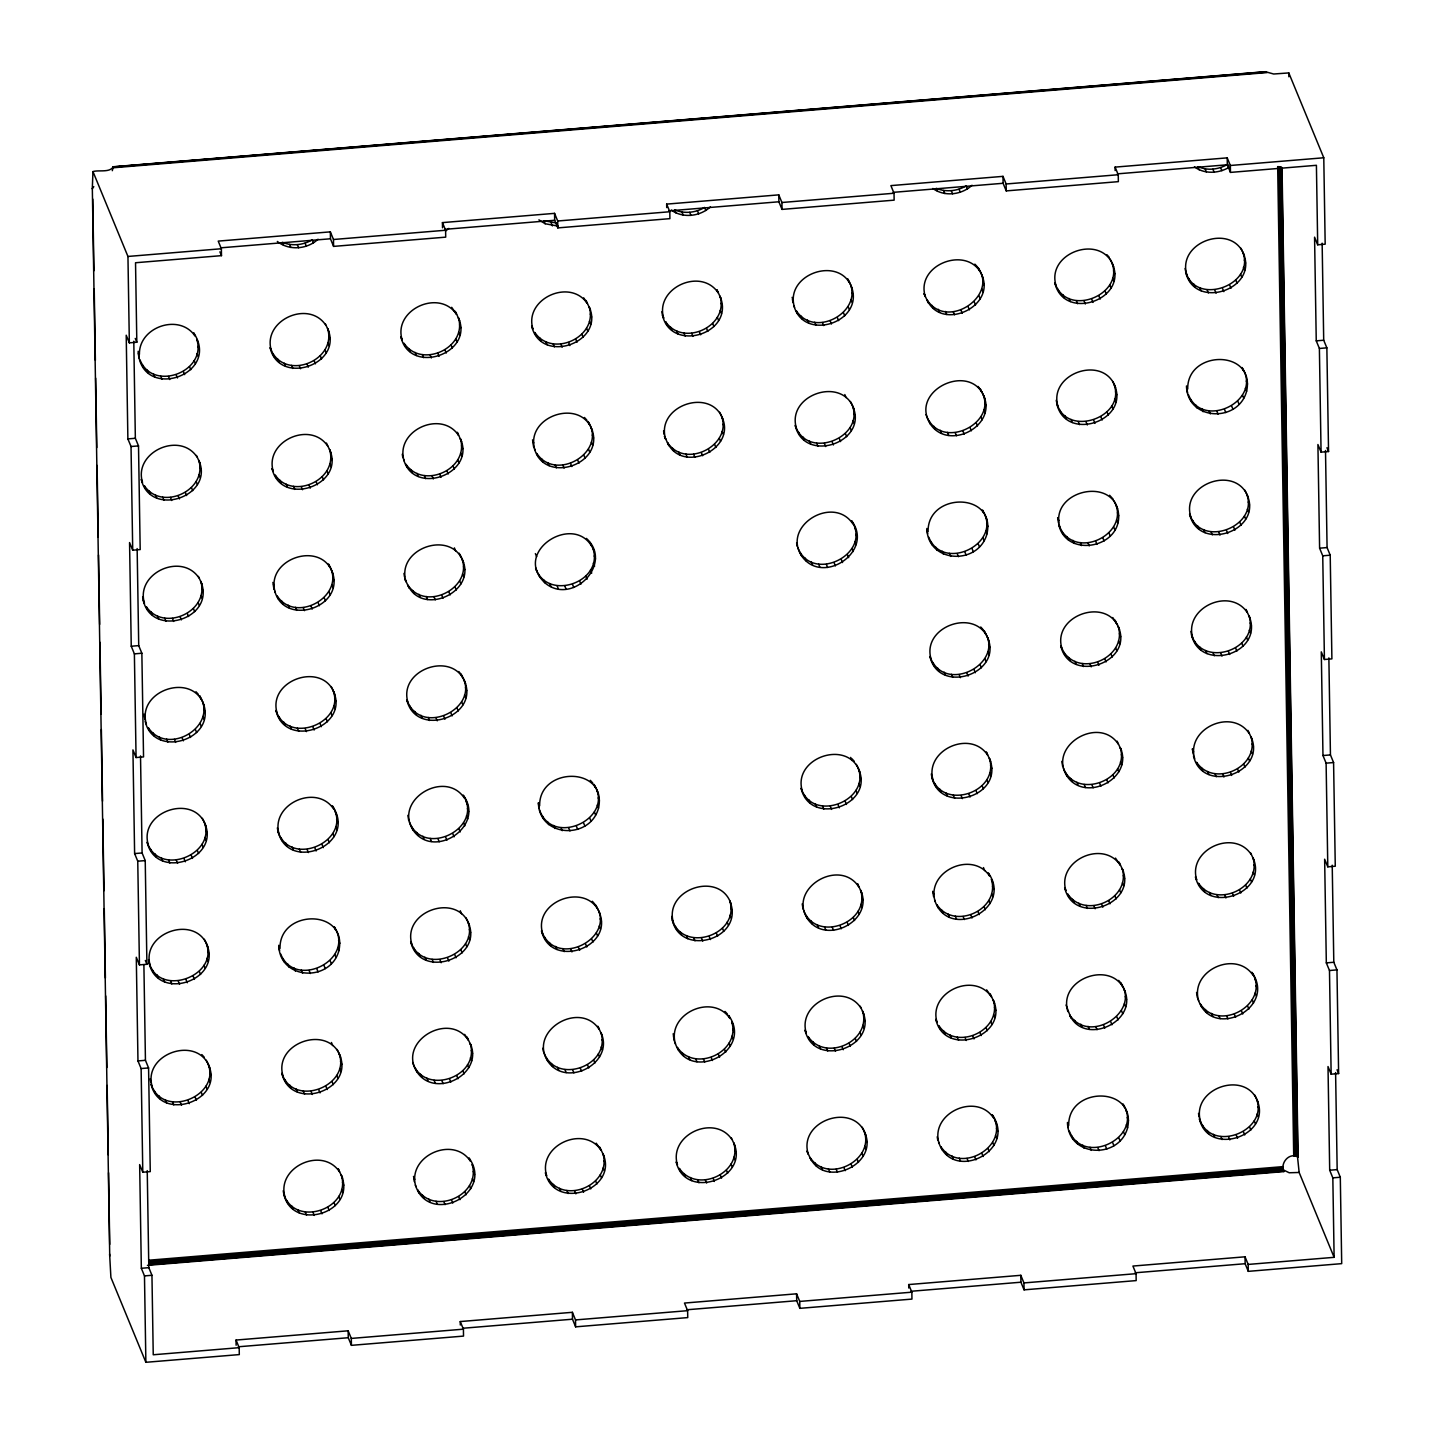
<?xml version="1.0" encoding="UTF-8"?>
<svg xmlns="http://www.w3.org/2000/svg" width="1434" height="1434" viewBox="0 0 1434 1434"><rect width="100%" height="100%" fill="white"/><g stroke="black" fill="none" stroke-linecap="round" stroke-linejoin="round"><path stroke-width="1.5" d="M109.611 1254.051L110.902 1277.425L145.874 1362.3L239.299 1354.592L239.191 1347.673L236.054 1340.055L348.157 1330.806L351.294 1338.424L351.42 1345.343L463.523 1336.094L463.415 1329.175L460.26 1321.556L572.381 1312.307L575.518 1319.925L575.626 1326.844L687.746 1317.595L687.621 1310.676L684.484 1303.058L796.587 1293.809L799.742 1301.427L799.849 1308.346L911.952 1299.096L911.845 1292.177L908.708 1284.559L1020.811 1275.31L1023.948 1282.928L1024.073 1289.847L1136.176 1280.598L1136.069 1273.679L1132.914 1266.061L1245.035 1256.811L1248.172 1264.429L1248.279 1271.349L1341.704 1263.641L1340.306 1177.242L1337.169 1169.606L1335.592 1072.56M112.3 170.7L113.286 166.756L1265.362 71.7L1273.679 74.012L1288.79 72.919L1323.779 157.776L1325.177 244.174L1317.703 244.802L1314.566 237.166L1316.251 340.844L1319.388 348.462L1321.072 452.14L1328.547 451.531L1326.862 347.853L1323.707 340.234L1322.148 243.171M139.421 354.359C138.74 326.916 179.322 312.935 194.97 335.932L193.715 332.885C221.41 375.134 141.052 402.058 138.166 351.312M146.429 724.295C135.907 690.632 192.783 671.237 203.951 705.223C214.777 740.769 153.599 758.407 145.175 721.248M140.066 359.988C152.631 392.199 207.159 371.998 196.816 339.32L198.071 342.368M145.605 488.815L144.35 485.767C161.701 511.687 208.055 490.356 198.77 460.26C214.939 496.289 150.14 518.499 141.249 479.332L142.504 482.398C133.237 452.302 179.591 430.971 196.942 456.89M147.559 609.773L146.304 606.707C163.655 632.627 210.009 611.296 200.742 581.218C216.946 620.008 147.863 639.689 142.647 596.759M149.53 730.713L148.276 727.665C167.563 756.901 219.259 726.106 199.613 695.741L200.868 698.806M204.668 823.116C220.818 859.253 156.019 881.211 147.146 842.206C159.246 879.239 221.571 852.298 202.337 818.312M148.527 959.615C155.571 1000.717 224.708 975.335 204.309 939.252M149.1 963.146C157.973 1002.169 222.772 980.193 206.621 944.074M208.575 1065.032C224.744 1101.151 159.945 1123.109 151.054 1084.104C163.171 1121.155 225.496 1094.214 206.263 1060.21M275.274 592.547C264.734 558.884 321.628 539.489 332.796 573.475C343.533 607.962 284.434 626.694 274.79 591.113M273.177 354.019C290.528 379.938 336.882 358.608 327.615 328.511C343.766 364.648 278.967 386.606 270.094 347.602L274.432 357.066M276.403 478.024L275.149 474.977C292.482 500.896 338.854 479.565 329.569 449.469C345.719 485.499 280.939 507.708 272.048 468.542L273.302 471.607C264.017 441.511 310.389 420.18 327.741 446.099M280.024 948.34C279.218 908.941 347.87 908.403 338.908 950.634C330.412 982.523 279.594 980.247 278.752 945.293M278.357 598.964L277.103 595.917C296.408 625.152 348.086 594.375 328.44 564.01L329.695 567.057M333.495 691.385C349.645 727.504 284.846 749.462 275.973 710.457C288.091 747.49 350.416 720.567 331.164 686.563M277.927 831.397C290.564 869.434 354.144 839.966 332.365 805.908C359.342 845.54 284.434 875.188 277.371 827.866M280.67 953.969C294.83 990.016 355.686 959.902 334.319 926.866L335.574 929.913M339.374 1054.241C355.524 1090.36 290.743 1112.318 281.853 1073.313C293.97 1110.346 356.295 1083.423 337.062 1049.419M283.824 1194.271C294.992 1228.257 351.868 1208.862 341.346 1175.181C357.532 1214.204 288.449 1233.419 283.251 1190.722M405.23 346.275L403.976 343.228C421.327 369.147 467.681 347.817 458.396 317.721C474.564 353.75 409.765 375.959 400.875 336.811L402.129 339.858C392.862 309.762 439.216 288.431 456.568 314.351L451.674 307.306M407.202 467.233L405.93 464.186C423.281 490.105 469.653 468.775 460.368 438.679C476.357 473.632 413.799 496.863 403.617 459.364M462.322 559.636C477.397 591.597 422.51 616.961 407.901 585.126C426.561 613.573 477.343 585.144 460.009 554.815M464.293 680.594C480.444 716.713 415.645 738.671 406.772 699.667C421.004 739.908 486.897 705.026 458.772 671.506M415.86 1186.527C406.593 1156.431 452.947 1135.101 470.298 1161.02L469.043 1157.973C494.658 1193.948 428.587 1226.679 415.376 1185.076M409.497 822.22C423.675 858.285 484.513 828.153 463.146 795.117C486.144 825.643 433.982 860.723 413.082 830.089C393.436 799.724 445.114 768.929 464.419 798.164M468.201 922.492C484.369 958.611 419.57 980.587 410.68 941.564C422.797 978.615 485.122 951.674 465.889 917.67M534.9 450.007C524.36 416.344 581.254 396.949 592.421 430.935C603.158 465.441 544.06 484.154 534.416 448.573M412.651 1062.522C423.819 1096.508 480.713 1077.113 470.173 1043.45C484.208 1073.905 435.165 1099.43 417.007 1071.987C397.343 1041.622 449.039 1010.827 468.326 1040.08L464.652 1034.362M594.375 551.893C578.798 509.482 510.791 550.369 544.795 582.724C572.023 606.403 614.057 563.401 586.398 538.413M418.961 1192.945L417.706 1189.897C435.058 1215.817 481.412 1194.486 472.127 1164.39L473.381 1167.437M536.029 335.484L534.774 332.437C552.126 358.357 598.48 337.026 589.195 306.93C605.345 342.959 540.564 365.168 531.673 326.02L532.928 329.067C523.643 298.971 570.015 277.64 587.366 303.56L583.674 297.842M539.65 805.8C538.843 766.401 607.496 765.864 598.534 808.113C590.037 839.983 539.22 837.707 538.377 802.753L539.238 808.059M537.983 456.442L536.728 453.395C556.034 482.631 607.711 451.835 588.065 421.471L589.32 424.518M536.854 570.965L535.599 567.918C546.766 601.904 603.66 582.509 593.12 548.846M539.525 809.816C552.144 847.852 615.742 818.384 593.945 784.326L595.2 787.374M599 911.701C615.15 947.82 550.369 969.778 541.478 930.774C556.338 972.127 623.432 934.197 592.278 901.269M544.221 1053.327C556.786 1085.538 611.296 1065.337 600.971 1032.659C615.007 1063.114 565.964 1088.639 547.788 1061.196C528.142 1030.831 579.82 1000.036 599.125 1029.271L597.87 1026.224L602.226 1035.707M549.76 1182.154L548.505 1179.106C565.838 1205.026 612.21 1183.695 602.925 1153.599C619.076 1189.628 554.295 1211.838 545.404 1172.671L546.659 1175.737C537.374 1145.641 583.746 1124.31 601.097 1150.229L596.203 1143.185M666.828 324.693L665.555 321.646C682.907 347.566 729.279 326.235 719.993 296.139C736.216 334.947 667.115 354.61 661.899 311.68M721.947 417.097C737.022 449.057 682.136 474.421 667.527 442.586C686.187 471.033 736.968 442.604 719.635 412.275M675.486 1043.988C666.218 1013.892 712.573 992.561 729.924 1018.481L728.669 1015.433C754.284 1051.409 688.212 1084.14 675.002 1042.536M794.526 307.485C783.986 273.804 840.88 254.41 852.047 288.395C862.784 322.901 803.703 341.633 794.042 306.034M672.277 919.983C683.444 953.969 740.338 934.574 729.798 900.911C745.985 939.915 676.902 959.149 671.704 916.451M678.587 1050.405L677.332 1047.358C694.683 1073.277 741.037 1051.947 731.752 1021.868L733.007 1024.916M680.558 1171.363L679.286 1168.316C696.637 1194.235 743.009 1172.904 733.724 1142.808C749.874 1178.838 685.076 1201.047 676.203 1161.881L677.457 1164.946C668.172 1134.85 714.526 1113.519 731.878 1139.438M797.609 313.903L796.354 310.855C815.659 340.091 867.337 309.296 847.691 278.931L848.946 281.978M852.746 406.306C868.896 442.425 804.098 464.401 795.225 425.378C807.342 462.429 869.667 435.488 850.434 401.484M797.967 547.931C812.128 583.996 872.983 553.865 851.617 520.829C874.615 551.355 822.435 586.434 801.534 555.8C781.889 525.436 833.566 494.658 852.871 523.894M858.625 769.162C874.776 805.281 809.995 827.257 801.104 788.234C813.221 825.285 875.547 798.344 856.313 764.34M803.847 910.805C816.412 942.998 870.922 922.797 860.597 890.12C874.632 920.574 825.59 946.099 807.414 918.656C787.768 888.291 839.446 857.514 858.751 886.75L857.496 883.702L861.852 893.167M809.385 1039.614L808.131 1036.567C825.482 1062.486 871.836 1041.156 862.551 1011.06C878.701 1047.089 813.92 1069.298 805.03 1030.15L806.284 1033.197C796.999 1003.101 843.371 981.77 860.723 1007.69M928.103 531.53C927.314 492.131 995.967 491.575 986.986 533.824C978.508 565.713 927.673 563.437 926.848 528.465M864.523 1132.018C879.58 1163.978 824.693 1189.342 810.085 1157.525C828.744 1185.954 879.526 1157.543 862.192 1127.214M981.573 274.557C996.648 306.517 941.762 331.881 927.153 300.065C948.179 332.204 1003.352 292.411 974.851 264.143M926.023 414.587C940.256 454.847 1006.148 419.947 978.024 386.427M984.799 398.562C972.162 360.543 908.582 390.012 930.361 424.07C948.537 451.495 997.58 425.97 983.545 395.515M935.129 901.448C925.844 871.37 972.198 850.039 989.55 875.959L988.295 872.912C1013.91 908.887 947.838 941.6 934.645 900.014M928.748 537.141C942.927 573.206 1003.782 543.074 982.415 510.038L983.67 513.103M987.47 637.413C1003.621 673.55 938.822 695.508 929.949 656.503C944.791 697.838 1011.902 659.927 980.731 626.999M931.903 777.443C943.07 811.429 999.964 792.034 989.424 758.371C1005.61 797.394 936.527 816.609 931.329 773.912M938.212 907.865L936.958 904.818C954.309 930.738 1000.663 909.407 991.378 879.329L992.651 882.376M940.184 1028.823L938.911 1025.776C956.263 1051.696 1002.635 1030.365 993.35 1000.269C1009.5 1036.298 944.701 1058.507 935.828 1019.359L937.083 1022.406C927.798 992.31 974.152 970.979 991.503 996.899L986.628 989.854M1060.031 527.802C1048.218 489.908 1116.71 474.762 1118.681 515.792C1119.703 548.487 1066.287 557.88 1058.776 524.754L1063.132 534.219M942.138 1149.781L940.883 1146.734C960.188 1175.97 1011.866 1145.174 992.22 1114.81C1017.71 1150.767 951.871 1183.534 938.553 1141.912M1112.372 263.766C1128.522 299.903 1063.741 321.861 1054.85 282.839C1066.968 319.89 1129.293 292.948 1110.059 258.962M1056.249 400.265C1062.935 440.274 1130.351 417.491 1112.784 381.516M1056.804 403.796C1065.695 442.819 1130.494 420.843 1114.326 384.724M1061.859 531.172C1080.537 559.618 1131.301 531.189 1113.967 500.86M1063.831 652.129C1081.182 678.049 1127.536 656.718 1118.251 626.622C1134.402 662.759 1069.621 684.717 1060.73 645.712L1065.086 655.177M1068.706 1125.493C1067.918 1086.094 1136.553 1085.556 1127.59 1127.805C1119.094 1159.676 1068.276 1157.399 1067.452 1122.446M1063.472 768.266C1076.038 800.459 1130.548 780.257 1120.223 747.58C1134.258 778.035 1085.215 803.56 1067.039 776.135C1047.394 745.77 1099.089 714.974 1118.377 744.21M1069.011 897.075L1067.756 894.027C1085.108 919.947 1131.462 898.616 1122.177 868.538C1138.327 904.549 1073.546 926.776 1064.655 887.61L1065.91 890.657C1056.643 860.579 1102.997 839.248 1120.348 865.168L1115.455 858.106M1187.728 388.99C1186.94 349.591 1255.592 349.036 1246.612 391.285C1238.134 423.173 1187.298 420.897 1186.474 385.943M1124.148 989.478C1139.205 1021.438 1084.319 1046.802 1069.71 1014.985C1090.055 1046.193 1144.386 1009.357 1118.628 980.39M1069.352 1131.121C1083.53 1167.168 1144.368 1137.054 1123.001 1104.019L1124.256 1107.066M1185.076 268.517C1192.12 309.619 1261.257 284.237 1240.84 248.154M1185.649 272.048C1194.522 311.07 1259.321 289.112 1243.17 252.976M1194.755 758.909C1185.47 728.831 1231.824 707.5 1249.175 733.419L1247.921 730.372M1188.374 394.619C1202.552 430.666 1263.408 400.534 1242.041 367.516L1243.296 370.564M1247.096 494.891C1263.246 531.01 1198.448 552.968 1189.575 513.964C1201.674 550.997 1263.999 524.073 1244.766 490.069M1191.529 634.904C1202.696 668.889 1259.59 649.512 1249.05 615.831C1265.236 654.854 1196.153 674.07 1190.955 631.372M1197.838 765.344L1196.583 762.279C1213.935 788.198 1260.289 766.867 1251.004 736.789C1267.172 772.801 1202.373 795.028 1193.482 755.861M1199.81 886.284L1198.537 883.236C1215.889 909.156 1262.261 887.825 1252.975 857.747C1269.126 893.758 1204.327 915.985 1195.454 876.819L1196.709 879.867C1187.424 849.788 1233.796 828.44 1251.129 854.377M1201.764 1007.242L1200.509 1004.194C1219.814 1033.43 1271.492 1002.635 1251.846 972.27C1277.336 1008.227 1211.497 1041.012 1198.179 999.373M1256.901 1099.645C1273.051 1135.764 1208.253 1157.74 1199.38 1118.717C1211.479 1155.768 1273.804 1128.827 1254.571 1094.823M93.802 186.635L92.296 188.75L92.959 171.578C98.731 169.75 109.665 172.958 113.286 166.756M277.318 241.45C289.094 250.878 307.288 249.426 318.061 239.191M445.813 230.838L448.86 228.4M671.273 210.045C682.871 218.595 700.168 216.498 710.457 206.819M932.853 188.463C944.45 197.014 961.748 194.916 972.037 185.237M283.591 245.339L282.319 242.274C292.016 246.361 303.255 245.16 312.218 239.819L313.472 242.866M675.97 212.949L674.715 209.902C684.394 213.989 695.651 212.788 704.596 207.446L705.869 210.493M937.549 191.367L936.294 188.32C945.992 192.389 957.231 191.206 966.193 185.864L967.448 188.912M1199.702 167.276C1208.88 170.897 1219.384 169.158 1227.773 164.265L1229.046 167.33C1218.631 173.568 1204.452 174.321 1194.45 166.882M113.411 166.9L1265.72 71.825M112.838 167.169L1266.294 72.13M112.945 167.796L1267.118 72.578M1317.703 244.802L1316.412 165.304L1230.462 172.403L1230.354 165.484L1227.217 157.865L1115.096 167.115L1118.251 174.733L1118.359 181.652L1006.238 190.901L1006.13 183.982L1002.993 176.364L890.89 185.613L894.027 193.249L894.135 200.151L782.032 209.4L781.924 202.499L778.77 194.863L666.667 204.112L669.803 211.748L669.911 218.649L557.808 227.898L557.701 220.997L554.564 213.361L442.443 222.611L445.598 230.247L445.705 237.148L333.584 246.397L333.477 239.496L330.34 231.86L218.219 241.109L221.374 248.745L221.481 255.646L135.531 262.745L136.822 342.224L129.347 342.851L126.21 335.215L127.877 438.894L131.032 446.512L132.717 550.19L140.191 549.581L138.506 445.902L135.352 438.284L133.792 341.22M220.531 247.849L330.447 238.779L333.584 246.397M444.755 229.35L554.671 220.28L557.808 227.898M668.979 210.852L778.877 201.782L782.032 209.4M893.185 192.353L1003.101 183.283L1006.238 190.901M1117.409 173.855L1227.325 164.785L1230.462 172.403M92.959 171.578L127.949 256.453L221.374 248.745M333.477 239.496L445.598 230.247M557.701 220.997L669.803 211.748M781.924 202.499L894.027 193.249M1006.13 183.982L1118.251 174.733M1230.354 165.484L1323.779 157.776M127.877 438.894L135.352 438.284M1316.251 340.844L1323.707 340.234M131.032 446.512L138.506 445.902M1319.388 348.462L1326.862 347.853M132.717 550.19L129.562 542.572L131.247 646.232L138.722 645.623L141.858 653.241L143.543 756.919L136.069 757.546L132.932 749.91L134.617 853.588L137.754 861.207L139.439 964.885L146.913 964.275L145.228 860.597L142.091 852.961L140.514 755.915M1321.072 452.14L1317.918 444.522L1319.603 548.182L1327.077 547.573L1330.214 555.191L1331.899 658.869L1324.424 659.497L1321.288 651.861L1322.973 755.539L1326.109 763.157L1327.794 866.835L1335.269 866.226L1333.584 762.547L1330.447 754.911L1328.87 657.865M131.247 646.232L134.384 653.868L141.858 653.241M1319.603 548.182L1322.74 555.818L1330.214 555.191M134.617 853.588L142.091 852.961M1322.973 755.539L1330.447 754.911M137.754 861.207L145.228 860.597M1326.109 763.157L1333.584 762.547M139.439 964.885L136.284 957.267L137.969 1060.927L145.443 1060.318L148.58 1067.936L150.265 1171.614L142.791 1172.223L139.654 1164.605L141.339 1268.283L144.475 1275.901L145.874 1362.3M1327.794 866.835L1324.64 859.217L1326.325 962.877L1333.799 962.268L1336.954 969.886L1338.621 1073.564L1331.146 1074.174L1328.009 1066.555L1329.694 1170.234L1332.831 1177.852L1334.122 1257.331L1248.172 1264.429M137.969 1060.927L141.124 1068.563L148.58 1067.936M1326.325 962.877L1329.479 970.513L1336.954 969.886M1282.032 167.796L1298.075 1157.095C1289.56 1151.896 1279.791 1162.938 1283.896 1171.596L147.433 1265.362M148.993 1260.199L1283.215 1166.613M149.028 1261.149L1283.251 1167.563M149.1 1262.135L1283.322 1168.549M149.208 1263.085L1283.43 1169.517M149.351 1263.963L1283.573 1170.377M149.512 1264.68L1283.735 1171.094M1334.122 1257.331L1299.15 1172.474L1289.202 1172.761L1283.179 1169.839L1283.896 1171.596M141.339 1268.283L148.813 1267.656L151.95 1275.292L153.241 1354.771L239.191 1347.673M1329.694 1170.234L1337.169 1169.606M144.475 1275.901L151.95 1275.292M1332.831 1177.852L1340.306 1177.242M238.367 1346.777L348.265 1337.725L351.42 1345.343M462.573 1328.278L572.489 1319.208L575.626 1326.844M686.796 1309.78L796.712 1300.71L799.849 1308.346M911.02 1291.281L1020.918 1282.211L1024.073 1289.847M1135.226 1272.783L1245.142 1263.713L1248.279 1271.349M351.294 1338.424L463.415 1329.175M575.518 1319.925L687.621 1310.676M799.742 1301.427L911.845 1292.177M1023.948 1282.928L1136.069 1273.679M558.238 226.142L545.171 223.74L543.916 220.693L556.984 223.095M854.001 409.353C842.833 375.367 785.94 394.762 796.479 428.425M538.915 219.868L545.171 223.74M859.88 772.209C848.713 738.223 791.837 757.618 802.359 791.281M463.576 562.684C452.409 528.698 395.533 548.093 406.055 581.756L404.8 578.709L409.156 588.173M469.474 925.539C458.306 891.554 401.412 910.948 411.952 944.612M340.629 1057.288C329.462 1023.302 272.585 1042.697 283.107 1076.36M1106.851 254.678L1109.271 257.349M982.828 277.604C971.66 243.619 914.784 263.014 925.306 296.695L924.052 293.629L928.407 303.112M1109.575 495.25L1113.196 499.247M1112.748 617.534L1117.48 625.027M1119.506 629.669C1108.339 595.684 1051.463 615.078 1061.985 648.76M988.725 640.478C977.558 606.492 920.664 625.869 931.204 659.55M1253.101 975.317C1235.749 949.398 1189.395 970.728 1198.663 1000.824M1125.403 992.543C1114.236 958.557 1057.342 977.934 1067.882 1011.615M584.427 417.473L586.847 420.126M851.904 758.747L854.323 761.4M325.769 325.142C308.418 299.222 262.063 320.553 271.349 350.649M993.475 1117.857C976.124 1091.937 929.77 1113.268 939.037 1143.364M590.306 780.329L592.744 783M465.548 683.642C454.381 649.656 397.487 669.033 408.027 702.714M725.03 1011.436L727.45 1014.107M600.254 914.749C589.087 880.763 532.211 900.158 542.733 933.821M198.896 577.848C181.544 551.929 135.19 573.259 144.475 603.338L143.221 600.29M333.62 808.955C316.269 783.036 269.915 804.366 279.182 834.463M195.974 691.744L198.394 694.414M201.853 1054.599L204.273 1057.27M1244.425 256.023C1233.258 222.037 1176.364 241.432 1186.904 275.113M1248.351 497.939C1237.184 463.953 1180.29 483.348 1190.829 517.011M1113.626 266.814C1102.459 232.828 1045.565 252.223 1056.105 285.904M1250.305 618.879L1245.949 609.414L1247.221 612.461C1229.87 586.542 1183.498 607.873 1192.783 637.969M1115.598 387.772C1104.431 353.786 1047.537 373.181 1058.077 406.844M1248.691 731.967L1252.276 739.836M1250.645 852.925L1254.23 860.794M1117.122 741.163L1121.478 750.627M1258.156 1102.692C1246.988 1068.706 1190.095 1088.101 1200.634 1121.764M1119.094 862.103L1123.431 871.585M990.679 761.418L986.323 751.954L987.578 755.001C970.244 729.081 923.872 750.412 933.158 780.49M1070.965 1018.032L1066.054 1005.019M721.248 299.186L716.892 289.722L718.147 292.769C700.814 266.849 654.442 288.18 663.727 318.276L662.472 315.229M723.202 420.144C712.035 386.158 655.159 405.553 665.681 439.216L664.426 436.169L668.782 445.651M990.249 993.852L994.604 1003.334M586.094 300.513L590.449 309.995M860.239 1006.256L863.806 1014.125M865.778 1135.065C854.61 1101.079 797.716 1120.474 808.256 1154.155L806.983 1151.09L811.339 1160.572M455.313 311.303L459.669 320.786M731.053 903.958C719.886 869.972 662.992 889.367 673.532 923.03M461.623 441.726L457.267 432.261L458.522 435.309C441.17 409.389 394.816 430.72 404.101 460.798M731.394 1138.004L734.979 1145.856M325.285 323.708L328.87 331.577M326.468 443.052L330.824 452.517M599.824 1147.182L604.18 1156.646M334.749 694.432C323.582 660.447 266.688 679.841 277.228 713.505M196.458 455.456L200.025 463.307M467.072 1037.015L471.428 1046.497M198.412 576.396L201.997 584.265M205.922 826.163C194.755 792.177 137.861 811.572 148.401 845.253M342.601 1178.228L338.245 1168.764L339.5 1171.811C322.148 1145.891 275.794 1167.222 285.079 1197.318M207.876 947.121C196.709 913.135 139.815 932.53 150.355 966.193M209.848 1068.079C198.663 1034.093 141.787 1053.488 152.327 1087.151M1220.621 167.635L1221.876 170.682M1212.895 169.212L1214.15 172.259M1326.97 447.713L1328.547 451.531M1244.3 260.056L1245.554 263.103M1205.134 168.907L1206.388 171.955M1243.403 267.298L1244.658 270.345M1197.892 166.738L1199.147 169.786M1240.518 274.199L1241.772 277.246M1235.857 280.329L1237.112 283.376M1229.745 285.223L1230.999 288.27M1222.575 288.575L1223.829 291.64M1214.849 290.17L1216.104 293.217M1246.271 380.996L1247.526 384.061M1207.105 289.865L1208.36 292.912M1245.357 388.238L1246.612 391.285M1199.846 287.696L1201.1 290.743M1242.489 395.157L1243.744 398.204M1193.59 283.807L1194.845 286.854M1188.732 278.483L1190.005 281.53M1237.829 401.269L1239.084 404.316M1231.698 406.18L1232.953 409.228M1224.546 409.532L1225.801 412.58M1216.821 411.11L1218.075 414.157M1248.225 501.954L1249.48 505.001M1209.059 410.805L1210.314 413.87M1247.329 509.195L1248.584 512.243M1201.8 408.636L1203.072 411.701M1244.443 516.115L1245.698 519.162M1195.544 404.764L1196.798 407.812M1190.704 399.423L1191.959 402.47M1239.783 522.227L1241.037 525.274M1233.67 527.138L1234.925 530.186M1226.5 530.49L1227.755 533.538M1113.501 270.847L1114.756 273.894M1218.775 532.068L1220.029 535.115M1112.605 278.088L1113.86 281.136M1250.179 622.912L1251.434 625.959M1109.719 284.99L1110.991 288.037M1211.031 531.763L1212.286 534.81M1249.283 630.153L1250.538 633.201M1203.771 529.594L1205.026 532.641M1105.076 291.12L1106.331 294.167M1246.397 637.054L1247.67 640.12M1197.498 525.722L1198.77 528.77M1192.658 520.381L1193.913 523.428M1098.946 296.013L1100.201 299.061M1241.754 643.185L1243.009 646.232M1235.624 648.078L1236.879 651.126M1091.776 299.365L1093.049 302.431M1084.068 300.961L1085.323 304.008M1228.454 651.448L1229.709 654.496M1115.473 391.787L1116.727 394.852M1076.307 300.656L1077.561 303.703M1220.746 653.026L1222.001 656.073M1114.559 399.028L1115.831 402.076M1069.047 298.487L1070.302 301.534M1252.151 743.852L1253.406 746.917M1111.691 405.947L1112.945 408.995M1212.985 652.721L1214.239 655.768M1251.237 751.093L1252.509 754.141M1062.791 294.597L1064.046 297.645M1057.951 289.274L1059.206 292.321M1205.725 650.552L1206.98 653.599M1107.03 412.06L1108.285 415.107M1248.369 758.012L1249.623 761.06M1199.469 646.662L1200.724 649.71M1194.63 641.339L1195.884 644.386M1100.918 416.971L1102.172 420.019M1243.708 764.125L1244.963 767.19M1237.596 769.036L1238.851 772.084M1093.748 420.323L1095.002 423.371M1086.022 421.901L1087.277 424.966M1230.426 772.388L1231.681 775.436M1116.297 505.682L1117.552 508.729M1117.427 512.745L1118.681 515.792M1078.26 421.596L1079.533 424.661M1222.7 773.966L1223.955 777.031M1116.53 519.986L1117.785 523.034M1071.019 419.445L1072.274 422.492M1254.105 864.81L1255.359 867.857M1113.644 526.905L1114.899 529.953M1214.939 773.661L1216.211 776.726M1337.062 1069.746L1338.621 1073.564M1064.745 415.555L1066 418.603M1253.208 872.051L1254.463 875.098M1059.905 410.214L1061.16 413.279M1207.697 771.51L1208.952 774.557M1108.984 533.018L1110.257 536.065M1250.323 878.97L1251.577 882.018M1201.423 767.62L1202.678 770.667M1193.608 751.846L1192.353 748.799L1193.213 754.105M959.023 189.216L960.278 192.264M1102.871 537.929L1104.126 540.976M1245.662 885.083L1246.935 888.13M951.298 190.794L952.57 193.841M1095.701 541.281L1096.956 544.328M1239.55 889.994L1240.804 893.041M978.49 268.14L979.745 271.187M982.72 281.638L983.975 284.685M943.554 190.489L944.809 193.536M1087.976 542.859L1089.248 545.906M1232.38 893.346L1233.634 896.393M981.806 288.879L983.061 291.927M1115.168 620.205L1116.423 623.252M1119.398 633.703L1120.653 636.75M978.938 295.78L980.193 298.846M1080.232 542.554L1081.487 545.601M1224.654 894.924L1225.927 897.971M1118.484 640.944L1119.739 643.991M1254.929 978.687L1256.184 981.752M1072.973 540.385L1074.227 543.432M974.278 301.911L975.532 304.958M1256.076 985.767L1257.331 988.815M1115.616 647.845L1116.871 650.911M1216.91 894.619L1218.165 897.666M1255.162 993.009L1256.417 996.056M1066.717 536.513L1067.971 539.56M1058.901 520.721L1057.647 517.674L1058.489 522.98M1209.651 892.45L1210.905 895.497M968.147 306.804L969.42 309.852M1110.956 653.976L1112.21 657.023M1252.294 999.91L1253.549 1002.975M1203.395 888.578L1204.65 891.625M960.995 310.174L962.25 313.221M1104.825 658.869L1106.08 661.916M1247.634 1006.041L1248.889 1009.088M953.269 311.752L954.524 314.799M1097.673 662.239L1098.928 665.286M1241.503 1010.934L1242.758 1013.999M1298.075 1157.095L1297.358 1155.338L1299.15 1172.474M980.444 389.098L981.698 392.145M984.674 402.578L985.929 405.643M945.508 311.447L946.763 314.494M1089.948 663.817L1091.202 666.864M1234.351 1014.304L1235.606 1017.351M983.778 409.819L985.033 412.867M938.266 309.278L939.521 312.325M1121.352 754.66L1122.607 757.708M980.892 416.738L982.147 419.786M1082.186 663.512L1083.441 666.559M1226.626 1015.881L1227.88 1018.929M1120.456 761.884L1121.711 764.949M931.992 305.388L933.247 308.435M1074.944 661.343L1076.199 664.39M976.231 422.851L977.486 425.916M1258.03 1106.725L1259.285 1109.773M1117.57 768.803L1118.825 771.851M1218.864 1015.577L1220.119 1018.624M1257.134 1113.949L1258.389 1117.014M1068.671 657.453L1069.925 660.5M970.119 427.762L971.374 430.809M1211.622 1013.408L1212.877 1016.455M1112.909 774.916L1114.164 777.981M1254.248 1120.868L1255.503 1123.915M1205.349 1009.518L1206.603 1012.583M962.949 431.114L964.204 434.161M1106.797 779.827L1108.052 782.874M1249.588 1126.981L1250.842 1130.046M955.223 432.692L956.478 435.757M1099.627 783.179L1100.882 786.226M1243.475 1131.892L1244.73 1134.939M985.499 516.473L986.753 519.52M986.628 523.535L987.901 526.583M947.48 432.387L948.734 435.452M1091.901 784.756L1093.156 787.822M1236.305 1135.244L1237.56 1138.291M985.732 530.777L986.986 533.824M940.22 430.236L941.475 433.283M1123.306 875.6L1124.579 878.648M982.864 537.696L984.118 540.743M1084.158 784.47L1085.413 787.517M1228.58 1136.821L1229.834 1139.887M1122.41 882.842L1123.664 885.889M933.964 426.346L935.219 429.393M929.107 421.004L930.361 424.07M1076.898 782.301L1078.153 785.348M978.203 543.809L979.458 546.856M1119.542 889.761L1120.796 892.808M1220.836 1136.535L1222.091 1139.582M1070.642 778.411L1071.897 781.458M1065.785 773.069L1067.039 776.135M972.073 548.72L973.327 551.767M1213.576 1134.366L1214.831 1137.413M1114.881 895.874L1116.136 898.921M1207.32 1130.476L1208.575 1133.523M1202.463 1125.152L1203.718 1128.199M1108.751 900.785L1110.006 903.832M964.903 552.072L966.175 555.119M850.792 285.348L852.047 288.395M851.921 292.428L853.176 295.476M957.195 553.649L958.45 556.697M1101.581 904.137L1102.854 907.184M851.025 299.67L852.28 302.717M984.369 630.996L985.624 634.043M988.6 644.493L989.854 647.541M848.139 306.571L849.394 309.636M949.433 553.345L950.688 556.392M1093.873 905.714L1095.128 908.762M987.703 651.735L988.958 654.782M1121.047 983.061L1122.302 986.108M942.174 551.176L943.447 554.223M843.479 312.702L844.734 315.749M1125.278 996.558L1126.532 999.606M984.817 658.636L986.072 661.701M1086.112 905.41L1087.366 908.457M1124.381 1003.8L1125.636 1006.847M935.918 547.304L937.173 550.351M931.078 541.962L932.333 545.01M837.366 317.595L838.621 320.642M1078.852 903.241L1080.125 906.288M980.157 664.767L981.412 667.814M1121.496 1010.701L1122.75 1013.766M1072.596 899.369L1073.851 902.416M974.044 669.66L975.299 672.725M830.196 320.965L831.451 324.012M1116.835 1016.831L1118.09 1019.879M1110.723 1021.725L1111.977 1024.79M822.471 322.542L823.725 325.59M966.874 673.03L968.129 676.077M853.875 413.368L855.13 416.434M844.805 394.547L846.06 397.594M814.727 322.238L815.982 325.285M959.149 674.607L960.404 677.655M1103.553 1025.095L1104.807 1028.142M852.979 420.61L854.234 423.675M807.467 320.069L808.722 323.116M990.553 765.451L991.808 768.499M850.093 427.529L851.366 430.576M951.405 674.303L952.66 677.35M1095.827 1026.672L1097.082 1029.72M989.657 772.675L990.912 775.74M801.194 316.179L802.466 319.226M792.124 297.358L793.378 300.405M1126.102 1110.436L1127.357 1113.483M944.146 672.134L945.4 675.181M845.433 433.642L846.705 436.707M1127.232 1117.516L1128.486 1120.563M986.771 779.594L988.026 782.641M1088.083 1026.368L1089.338 1029.415M1126.335 1124.74L1127.59 1127.805M937.872 668.244L939.145 671.309M933.032 662.92L934.287 665.968M839.32 438.553L840.575 441.6M1080.824 1024.199L1082.078 1027.246M982.111 785.707L983.383 788.772M1123.449 1131.659L1124.704 1134.706M1074.55 1020.309L1075.823 1023.374M832.15 441.905L833.405 444.952M975.998 790.618L977.253 793.665M1118.789 1137.789L1120.062 1140.837M824.425 443.482L825.697 446.548M968.828 793.97L970.083 797.017M1112.676 1142.683L1113.931 1145.73M854.7 527.264L855.973 530.311M855.847 534.326L857.102 537.374M816.681 443.178L817.936 446.243M961.103 795.547L962.375 798.613M1105.506 1146.035L1106.761 1149.1M854.933 541.568L856.206 544.615M809.421 441.027L810.676 444.074M992.525 886.391L993.78 889.438M852.065 548.487L853.32 551.534M953.359 795.261L954.614 798.308M983.455 867.57L984.71 870.617M1097.781 1147.63L1099.053 1150.677M991.611 893.633L992.866 896.68M803.165 437.137L804.42 440.184M798.326 431.795L799.58 434.861M946.099 793.092L947.354 796.139M847.404 554.599L848.659 557.647M988.743 900.552L989.998 903.599M1090.037 1147.325L1091.292 1150.373M939.844 789.202L941.098 792.249M935.004 783.86L936.259 786.925M1082.778 1145.157L1084.032 1148.204M697.444 210.798L698.699 213.845M841.274 559.511L842.547 562.558M984.082 906.664L985.337 909.712M1076.522 1141.267L1077.776 1144.314M1071.682 1135.943L1072.937 1138.99M689.718 212.375L690.973 215.423M834.122 562.863L835.377 565.91M977.952 911.576L979.225 914.623M721.123 303.219L722.377 306.267M681.957 212.071L683.229 215.118M826.396 564.44L827.651 567.488M970.8 914.928L972.055 917.975M720.226 310.461L721.481 313.508M717.341 317.362L718.595 320.427M818.635 564.136L819.907 567.183M963.074 916.505L964.329 919.553M811.393 561.967L812.648 565.014M712.68 323.492L713.935 326.54M994.479 1007.349L995.734 1010.396M955.313 916.201L956.586 919.248M993.583 1014.591L994.837 1017.638M805.119 558.095L806.374 561.142M800.28 552.753L801.534 555.8M948.071 914.032L949.326 917.097M706.568 328.386L707.822 331.433M990.697 1021.51L991.952 1024.557M941.797 910.16L943.052 913.207M933.982 894.386L932.727 891.321L933.588 896.626M699.398 331.756L700.652 334.803M986.036 1027.622L987.291 1030.67M691.672 333.333L692.927 336.381M979.924 1032.516L981.179 1035.581M723.094 424.177L724.349 427.224M683.928 333.029L685.183 336.076M972.754 1035.886L974.009 1038.933M722.18 431.401L723.435 434.466M676.669 330.86L677.923 333.907M859.773 776.242L861.027 779.289M719.312 438.32L720.567 441.367M850.685 757.403L851.957 760.45M965.028 1037.463L966.283 1040.51M858.858 783.466L860.113 786.531M670.413 326.97L671.668 330.017M995.304 1121.227L996.558 1124.274M714.652 444.432L715.907 447.498M996.451 1128.307L997.706 1131.354M855.99 790.385L857.245 793.432M957.285 1037.158L958.539 1040.206M995.537 1135.549L996.791 1138.596M708.521 449.344L709.776 452.391M950.025 1034.989L951.28 1038.037M851.33 796.497L852.585 799.563M992.669 1142.45L993.923 1145.497M943.769 1031.1L945.024 1034.165M701.369 452.696L702.624 455.743M845.2 801.409L846.454 804.456M988.008 1148.58L989.263 1151.627M693.644 454.273L694.898 457.338M981.878 1153.474L983.132 1156.521M838.048 804.761L839.302 807.826M685.882 453.986L687.137 457.034M830.322 806.356L831.577 809.403M974.726 1156.826L975.98 1159.891M678.623 451.818L679.895 454.865M861.726 897.182L862.981 900.229M822.56 806.051L823.815 809.099M967 1158.421L968.255 1161.468M860.83 904.424L862.085 907.471M672.367 447.928L673.621 450.975M815.301 803.882L816.573 806.93M857.944 911.343L859.199 914.39M959.238 1158.116L960.493 1161.164M809.045 799.993L810.3 803.04M804.205 794.669L805.46 797.716M951.979 1155.947L953.251 1158.995M853.284 917.455L854.539 920.503M945.723 1152.058L946.978 1155.105M847.171 922.367L848.426 925.414M590.324 314.01L591.597 317.057M551.176 222.862L552.431 225.909M840.001 925.719L841.256 928.766M589.428 321.252L590.683 324.299M586.542 328.153L587.815 331.218M832.276 927.296L833.53 930.343M581.899 334.283L583.154 337.331M863.68 1018.14L864.953 1021.187M824.532 926.991L825.787 930.039M862.784 1025.382L864.039 1028.429M575.769 339.177L577.024 342.242M817.272 924.822L818.527 927.888M859.898 1032.301L861.171 1035.348M811.017 920.951L812.271 923.998M806.159 915.609L807.414 918.656M568.599 342.547L569.872 345.594M855.256 1038.413L856.51 1041.46M849.125 1043.307L850.38 1046.372M560.891 344.124L562.146 347.171M591.167 427.888L592.421 430.935M592.296 434.968L593.551 438.015M553.13 343.819L554.384 346.867M841.955 1046.677L843.228 1049.724M591.382 442.192L592.654 445.257M545.87 341.65L547.125 344.698M588.514 449.111L589.768 452.158M834.247 1048.254L835.502 1051.301M539.614 337.761L540.869 340.826M583.853 455.223L585.108 458.288M865.652 1139.098L866.907 1142.145M826.486 1047.949L827.741 1050.997M864.738 1146.34L866.011 1149.387M577.741 460.135L578.995 463.182M819.226 1045.78L820.481 1048.828M861.87 1153.241L863.125 1156.288M812.97 1041.891L814.225 1044.956M570.571 463.487L571.825 466.552M857.209 1159.371L858.464 1162.418M562.845 465.082L564.1 468.129M851.097 1164.265L852.352 1167.312M590.019 542.428L591.274 545.476M594.25 555.908L595.504 558.955M555.101 464.777L556.356 467.825M843.927 1167.617L845.182 1170.682M593.353 563.15L594.608 566.197M547.842 462.608L549.097 465.656M730.928 907.973L732.182 911.02M590.467 570.069L591.722 573.116M836.201 1169.212L837.456 1172.259M730.031 915.215L731.286 918.262M541.568 458.719L542.841 461.766M532.498 439.897L533.753 442.945M585.807 576.181L587.08 579.228M727.146 922.134L728.4 925.181M828.44 1168.907L829.712 1171.954M821.198 1166.738L822.453 1169.785M579.694 581.093L580.949 584.14M722.485 928.246L723.758 931.293M814.924 1162.849L816.179 1165.896M572.524 584.445L573.779 587.492M716.373 933.158L717.627 936.205M459.543 324.801L460.798 327.848M564.799 586.022L566.072 589.069M709.203 936.51L710.457 939.557M458.629 332.043L459.884 335.09M455.761 338.962L457.016 342.009M557.055 585.717L558.31 588.765M701.477 938.087L702.75 941.134M549.796 583.548L551.05 586.614M451.101 345.074L452.355 348.121M732.899 1028.931L734.154 1031.978M535.366 553.614L536.621 556.661M693.733 937.782L694.988 940.829M731.985 1036.173L733.24 1039.22M543.54 579.677L544.795 582.724M538.7 574.335L539.955 577.382M686.474 935.613L687.728 938.678M444.97 349.968L446.243 353.033M729.117 1043.092L730.372 1046.139M680.218 931.741L681.473 934.789M675.378 926.4L676.633 929.447M437.818 353.338L439.073 356.385M724.457 1049.204L725.712 1052.251M430.092 354.915L431.347 357.962M718.326 1054.115L719.599 1057.163M461.497 445.759L462.752 448.806M422.331 354.61L423.586 357.658M711.174 1057.467L712.429 1060.515M460.601 452.983L461.856 456.048M597.046 790.743L598.301 793.791M415.089 352.441L416.344 355.489M598.175 797.824L599.43 800.871M457.715 459.902L458.97 462.949M703.449 1059.045L704.703 1062.092M597.279 805.066L598.534 808.113M408.815 348.552L410.07 351.617M453.054 466.032L454.309 469.079M734.853 1149.889L736.108 1152.936M594.393 811.967L595.648 815.014M695.687 1058.74L696.942 1061.787M733.957 1157.13L735.212 1160.178M446.942 470.926L448.197 473.973M688.445 1056.571L689.7 1059.618M589.732 818.097L590.987 821.144M731.071 1164.032L732.326 1167.079M682.172 1052.699L683.426 1055.747M673.102 1033.86L674.356 1036.907M439.772 474.278L441.027 477.343M583.62 822.991L584.875 826.038M726.411 1170.162L727.665 1173.209M432.046 475.873L433.301 478.92M720.298 1175.055L721.553 1178.103M576.45 826.342L577.705 829.408M459.238 553.219L460.493 556.267M463.469 566.699L464.724 569.746M454.381 547.878L455.636 550.925M424.303 475.568L425.557 478.615M568.724 827.938L569.979 830.985M713.128 1178.407L714.383 1181.473M462.555 573.941L463.809 576.988M595.917 905.284L597.171 908.331M417.043 473.399L418.298 476.447M600.147 918.764L601.402 921.829M459.687 580.86L460.941 583.907M560.981 827.633L562.236 830.68M705.403 1180.003L706.657 1183.05M599.233 926.005L600.487 929.053M410.787 469.51L412.042 472.557M553.721 825.464L554.976 828.511M455.026 586.972L456.281 590.019M596.365 932.925L597.619 935.972M697.659 1179.698L698.914 1182.745M547.465 821.574L548.72 824.622M542.608 816.251L543.88 819.298M448.896 591.884L450.151 594.931M690.399 1177.529L691.654 1180.576M305.066 243.171L306.32 246.218M591.704 939.037L592.959 942.084M684.143 1173.639L685.398 1176.687M585.574 943.948L586.829 946.996M297.34 244.748L298.595 247.795M441.744 595.235L442.998 598.283M328.745 335.592L329.999 338.639M289.578 244.443L290.833 247.49M434.018 596.813L435.273 599.86M578.422 947.3L579.677 950.348M327.848 342.834L329.103 345.881M461.192 674.159L462.447 677.207M465.423 687.657L466.677 690.704M324.962 349.753L326.217 352.8M426.257 596.508L427.511 599.555M570.696 948.878L571.951 951.925M464.526 694.898L465.781 697.946M418.997 594.339L420.27 597.404M320.302 355.865L321.557 358.912M602.101 1039.722L603.356 1042.769M461.64 701.818L462.895 704.865M562.935 948.573L564.189 951.638M601.204 1046.963L602.459 1050.011M412.741 590.467L413.996 593.515M314.189 360.759L315.444 363.824M555.675 946.404L556.948 949.469M456.98 707.93L458.235 710.977M598.319 1053.882L599.573 1056.93M549.419 942.532L550.674 945.58M544.579 937.191L545.834 940.238M450.868 712.841L452.122 715.889M307.019 364.128L308.274 367.176M593.658 1059.995L594.913 1063.042M299.294 365.706L300.548 368.753M443.698 716.193L444.952 719.241M587.546 1064.906L588.8 1067.954M330.698 456.55L331.953 459.597M291.55 365.401L292.805 368.448M435.972 717.771L437.227 720.818M580.376 1068.258L581.63 1071.306M329.802 463.791L331.057 466.839M466.247 801.534L467.502 804.582M284.291 363.232L285.545 366.279M467.376 808.615L468.631 811.662M326.916 470.693L328.189 473.74M428.228 717.466L429.483 720.513M572.65 1069.836L573.905 1072.883M278.017 359.342L279.289 362.408M466.48 815.856L467.735 818.904M420.969 715.297L422.223 718.344M322.274 476.823L323.528 479.87M604.055 1160.68L605.309 1163.727M463.594 822.757L464.867 825.805M564.906 1069.531L566.161 1072.578M603.158 1167.921L604.413 1170.969M414.695 711.425L415.968 714.473M409.855 706.084L411.11 709.131M557.647 1067.362L558.902 1070.409M316.143 481.716L317.398 484.764M458.952 828.888L460.206 831.935M219.904 251.846L221.481 255.646M600.272 1174.822L601.545 1177.888M551.373 1063.49L552.646 1066.537M546.533 1058.149L547.788 1061.196M308.973 485.068L310.246 488.134M452.821 833.781L454.076 836.829M595.63 1180.953L596.885 1184M301.265 486.664L302.52 489.711M445.651 837.133L446.906 840.199M589.499 1185.846L590.754 1188.894M331.523 570.427L332.796 573.475M332.67 577.49L333.925 580.555M293.504 486.359L294.759 489.406M437.944 838.729L439.198 841.776M582.329 1189.216L583.584 1192.263M331.756 584.731L333.029 587.779M286.244 484.19L287.499 487.237M469.348 929.555L470.603 932.62M328.888 591.65L330.143 594.698M460.278 910.733L461.533 913.781M430.182 838.424L431.437 841.471M574.622 1190.794L575.876 1193.841M468.434 936.796L469.707 939.844M279.988 480.3L281.243 483.348M422.922 836.255L424.177 839.302M324.227 597.763L325.482 600.81M465.566 943.715L466.821 946.763M566.86 1190.489L568.115 1193.536M416.667 832.365L417.921 835.413M411.827 827.042L413.082 830.089M559.601 1188.32L560.855 1191.367M318.115 602.674L319.37 605.722M460.906 949.828L462.16 952.875M553.345 1184.43L554.599 1187.477M310.945 606.026L312.2 609.074M454.793 954.739L456.048 957.787M197.946 346.383L199.201 349.43M303.219 607.604L304.474 610.651M447.623 958.091L448.878 961.139M197.05 353.624L198.304 356.672M334.624 698.448L335.879 701.495M194.164 360.543L195.418 363.591M295.458 607.299L296.73 610.364M439.897 959.669L441.152 962.734M333.728 705.689L334.982 708.737M288.216 605.13L289.471 608.195M189.503 366.656L190.776 369.703M471.302 1050.513L472.557 1053.56M330.842 712.608L332.096 715.656M432.136 959.364L433.409 962.429M470.406 1057.754L471.661 1060.801M281.942 601.258L283.197 604.306M272.872 582.437L274.127 585.484M183.391 371.567L184.645 374.615M424.894 957.213L426.149 960.26M326.181 718.721L327.454 721.768M467.52 1064.673L468.775 1067.721M418.62 953.323L419.875 956.37M413.781 947.982L415.035 951.047M176.221 374.919L177.475 377.967M320.069 723.632L321.324 726.679M462.859 1070.786L464.132 1073.833M168.495 376.497L169.768 379.544M312.899 726.984L314.154 730.031M456.747 1075.697L458.002 1078.744M199.918 467.341L201.172 470.388M160.751 376.192L162.006 379.239M305.173 728.562L306.446 731.609M449.577 1079.049L450.832 1082.096M199.003 474.582L200.258 477.63M335.448 812.325L336.703 815.372M153.492 374.023L154.747 377.07M336.596 819.406L337.85 822.453M196.135 481.483L197.39 484.531M297.43 728.257L298.684 731.304M441.851 1080.627L443.124 1083.674M135.244 338.406L136.822 342.224M335.681 826.647L336.936 829.694M147.236 370.151L148.491 373.198M142.396 364.81L143.651 367.857M290.17 726.088L291.425 729.135M191.475 487.614L192.73 490.661M473.274 1171.47L474.529 1174.518M332.813 833.548L334.068 836.614M434.108 1080.322L435.362 1083.369M472.36 1178.712L473.614 1181.759M283.914 722.216L285.169 725.263M279.074 716.875L280.329 719.922M185.345 492.507L186.617 495.555M426.848 1078.153L428.103 1081.2M328.153 839.679L329.408 842.726M469.492 1185.613L470.746 1188.678M420.592 1074.281L421.847 1077.328M415.735 1068.939L417.007 1071.987M322.023 844.572L323.295 847.619M178.192 495.859L179.447 498.924M464.831 1191.744L466.086 1194.791M170.467 497.455L171.721 500.502M458.701 1196.637L459.956 1199.684M314.871 847.942L316.125 850.989M201.871 588.281L203.126 591.346M162.705 497.15L163.96 500.197M307.145 849.52L308.4 852.567M451.549 1200.007L452.803 1203.054M200.975 595.522L202.23 598.57M155.464 494.981L156.718 498.028M338.549 940.346L339.804 943.411M198.089 602.441L199.344 605.489M299.383 849.215L300.638 852.262M443.823 1201.584L445.078 1204.632M337.653 947.587L338.908 950.634M149.19 491.091L150.445 494.138M292.142 847.046L293.396 850.093M193.429 608.554L194.683 611.601M334.767 954.506L336.022 957.554M436.061 1201.28L437.316 1204.327M285.868 843.156L287.123 846.203M281.028 837.832L282.283 840.88M187.316 613.465L188.571 616.512M428.82 1199.111L430.075 1202.158M330.107 960.619L331.362 963.684M422.546 1195.221L423.801 1198.268M413.476 1176.4L414.731 1179.447M323.994 965.53L325.249 968.577M180.146 616.817L181.401 619.864M172.421 618.395L173.675 621.442M316.824 968.882L318.079 971.929M202.696 702.176L203.951 705.223M203.825 709.238L205.098 712.286M164.677 618.09L165.932 621.155M309.099 970.459L310.353 973.525M202.929 716.48L204.184 719.527M157.417 615.939L158.672 618.986M340.503 1061.303L341.776 1064.351M200.061 723.399L201.316 726.446M301.355 970.155L302.61 973.22M331.433 1042.482L332.688 1045.529M339.607 1068.545L340.862 1071.592M151.162 612.049L152.416 615.096M294.095 968.004L295.35 971.051M195.4 729.512L196.655 732.559M336.739 1075.464L337.994 1078.511M287.84 964.114L289.094 967.161M282.982 958.772L284.237 961.838M189.27 734.423L190.525 737.47M332.079 1081.577L333.333 1084.624M182.1 737.775L183.373 740.822M325.948 1086.488L327.203 1089.535M174.392 739.352L175.647 742.4M318.778 1089.84L320.051 1092.887M205.797 830.196L207.052 833.244M166.631 739.048L167.886 742.095M311.07 1091.417L312.325 1094.465M204.901 837.438L206.155 840.485M159.371 736.879L160.644 739.926M342.475 1182.261L343.73 1185.309M202.015 844.339L203.27 847.404M303.309 1091.113L304.564 1094.16M341.579 1189.503L342.834 1192.55M153.115 733.007L154.37 736.054M145.3 717.215L144.045 714.168L144.888 719.474M296.049 1088.944L297.322 1091.991M197.354 850.47L198.609 853.517M338.693 1196.404L339.948 1199.469M289.793 1085.072L291.048 1088.119M284.954 1079.73L286.208 1082.778M191.242 855.363L192.497 858.41M334.032 1202.534L335.287 1205.582M184.072 858.733L185.327 861.78M327.92 1207.428L329.175 1210.493M176.346 860.31L177.601 863.358M320.75 1210.798L322.005 1213.845M207.751 951.136L209.005 954.202M168.603 860.006L169.857 863.053M313.024 1212.375L314.279 1215.423M206.855 958.378L208.109 961.443M161.343 857.837L162.598 860.884M203.969 965.297L205.223 968.344M305.281 1212.071L306.535 1215.118M155.069 853.947L156.342 856.994M150.229 848.623L151.484 851.671M298.021 1209.902L299.276 1212.949M199.326 971.41L200.581 974.475M291.747 1206.012L293.02 1209.077M286.908 1200.688L288.162 1203.735M193.196 976.321L194.45 979.368M186.026 979.673L187.28 982.72M178.3 981.25L179.573 984.316M209.722 1072.094L210.977 1075.141M170.556 980.946L171.811 984.011M208.808 1079.336L210.063 1082.383M163.297 978.795L164.552 981.842M205.94 1086.255L207.195 1089.302M157.041 974.905L158.296 977.952M152.201 969.563L153.456 972.628M201.28 1092.367L202.535 1095.415M145.336 960.457L146.913 964.275M195.149 1097.279L196.422 1100.326M187.997 1100.631L189.252 1103.678M180.272 1102.208L181.526 1105.255M172.51 1101.904L173.783 1104.951M165.269 1099.735L166.523 1102.782M158.995 1095.863L160.25 1098.91M154.155 1090.521L155.41 1093.568M1186.76 387.7L1187.603 393.006M1196.565 992.471L1197.408 997.777M1198.519 1113.411L1199.093 1116.961M1061.841 761.346L1062.702 766.652M1067.721 1124.202L1068.294 1127.751M927.135 530.239L927.69 533.771M937.227 1136.768L937.782 1140.299M792.41 299.132L792.984 302.664M796.623 542.805L797.179 546.336M802.215 903.886L803.076 909.192M663.583 430.863L664.139 434.412M673.388 1035.635L674.231 1040.941M532.785 441.654L533.627 446.96M542.877 1048.2L543.45 1051.731M402.273 454.219L402.846 457.751M403.958 573.403L404.513 576.934M407.883 815.319L408.726 820.606M413.763 1178.174L414.318 1181.706M273.159 584.194L274.002 589.499M279.038 947.049L279.612 950.599M138.435 353.087L139.295 358.392M150.212 1078.798L150.785 1082.329M1325.5 450.509L1327.077 547.573M1332.222 865.204L1333.799 962.268M1322.74 555.818L1324.424 659.497M1329.479 970.513L1331.146 1074.174M1288.79 72.919L1288.861 76.773M1281.745 167.419L1297.788 1156.718M1281.225 167.079L1297.268 1156.378M1280.49 166.81L1296.533 1156.109M1279.63 166.631L1295.673 1155.929M1278.662 166.559L1294.705 1155.858M1277.676 166.577L1293.719 1155.876M1227.217 157.865L1227.325 164.785M1245.035 1256.811L1245.142 1263.713M1115.096 167.115L1115.15 170.574M1002.993 176.364L1003.101 183.283M1020.811 1275.31L1020.918 1282.211M908.708 1284.559L908.762 1288.019M778.77 194.863L778.877 201.782M796.587 1293.809L796.712 1300.71M666.667 204.112L666.72 207.571M554.564 213.361L554.671 220.28M572.381 1312.307L572.489 1319.208M442.443 222.611L442.532 227.791M460.26 1321.556L460.314 1325.016M330.34 231.86L330.447 238.779M348.157 1330.806L348.265 1337.725M236.054 1340.055L236.126 1345.235M137.144 548.559L138.722 645.623M143.902 965.458L145.443 1060.318M147.236 1170.61L148.813 1267.656M127.949 256.453L129.347 342.851M134.384 653.868L136.069 757.546M141.124 1068.563L142.791 1172.223M92.762 199.111L93.927 270.739M94.214 288.646L95.379 360.275M95.666 378.182L96.795 447.569M97.082 465.458L98.247 537.087M98.534 554.994L99.663 624.382M99.95 642.289L101.115 713.917M101.366 729.583L102.531 801.194M102.818 819.101L103.983 890.729M104.27 908.636L105.399 978.024M105.686 995.931L106.851 1067.541M107.138 1085.448L108.267 1154.836M108.554 1172.743L109.719 1244.371M92.332 188.446L109.737 1256.112"/></g></svg>
